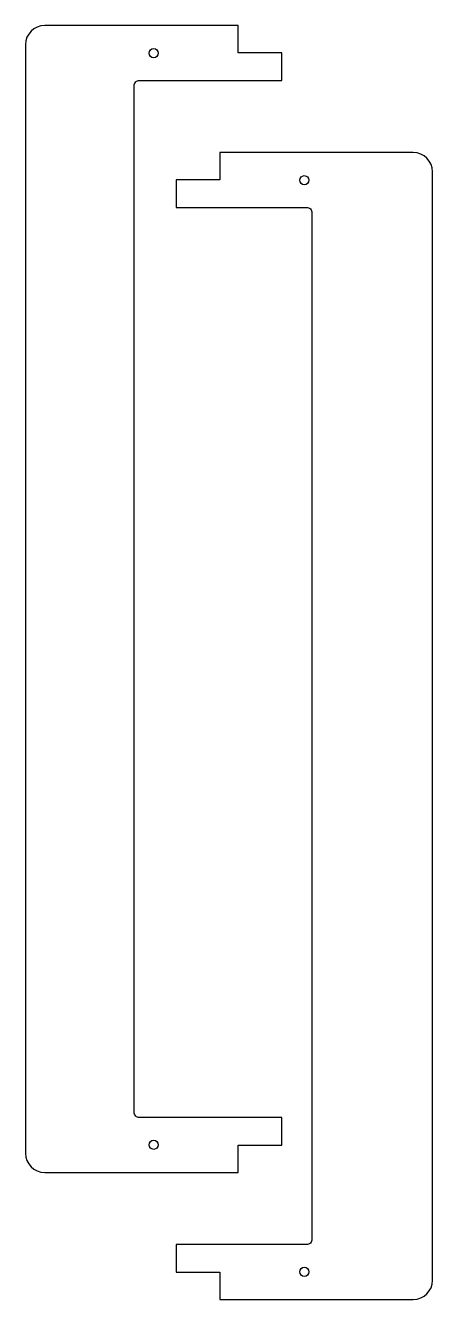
# Model space of a CAD drawing. Extents: x 184 to 407, y 72 to 770.
import ezdxf

# ---------------------------------------------------------------- set-up
doc = ezdxf.new("R2010")
doc.units = 0
doc.header["$MEASUREMENT"] = 0
doc.layers.get('0').update_dxf_attribs({"linetype": 'CONTINUOUS'})

msp = doc.modelspace()

# ---------------------------------------------------------------- linework, layer by layer
at = {"color": 7, "linetype": 'CONTINUOUS'}
for points in [[(324.833333, 156.25), (324.833333, 171.275), (246.833333, 171.275, -0.414214), (243.833333, 174.275), (243.833333, 736.925, -0.414214), (246.833333, 739.925), (324.833333, 739.925), (324.833333, 755), (300.833333, 755), (300.833333, 770), (194.833333, 770, 0.414209), (184.233333, 759.4), (184.233333, 151.8, 0.414209), (194.833333, 141.2), (300.833333, 141.2), (300.833333, 156.25)], [(252.033333, 754.825, -1), (257.033333, 754.825, -1)], [(321.383706, 101.625), (266.833333, 101.625), (266.833333, 86.6), (290.833333, 86.6), (290.833333, 71.55), (396.833333, 71.55, 0.414209), (407.433333, 82.15), (407.433333, 689.75, 0.414209), (396.833333, 700.35), (290.833333, 700.35), (290.833333, 685.35), (266.833333, 685.35), (266.833333, 670.275), (321.383706, 670.275), (338.333333, 670.275, -0.414214), (341.333333, 667.275), (341.333333, 104.625, -0.414214), (338.333333, 101.625)], [(334.633333, 685.175, -1), (339.633333, 685.175, -1)], [(252.033333, 156.375, -1), (257.033333, 156.375, -1)], [(334.633333, 86.725, -1), (339.633333, 86.725, -1)]]:
    msp.add_lwpolyline(points, format="xyb", close=True, dxfattribs=at)

doc.saveas('drawing.dxf')
